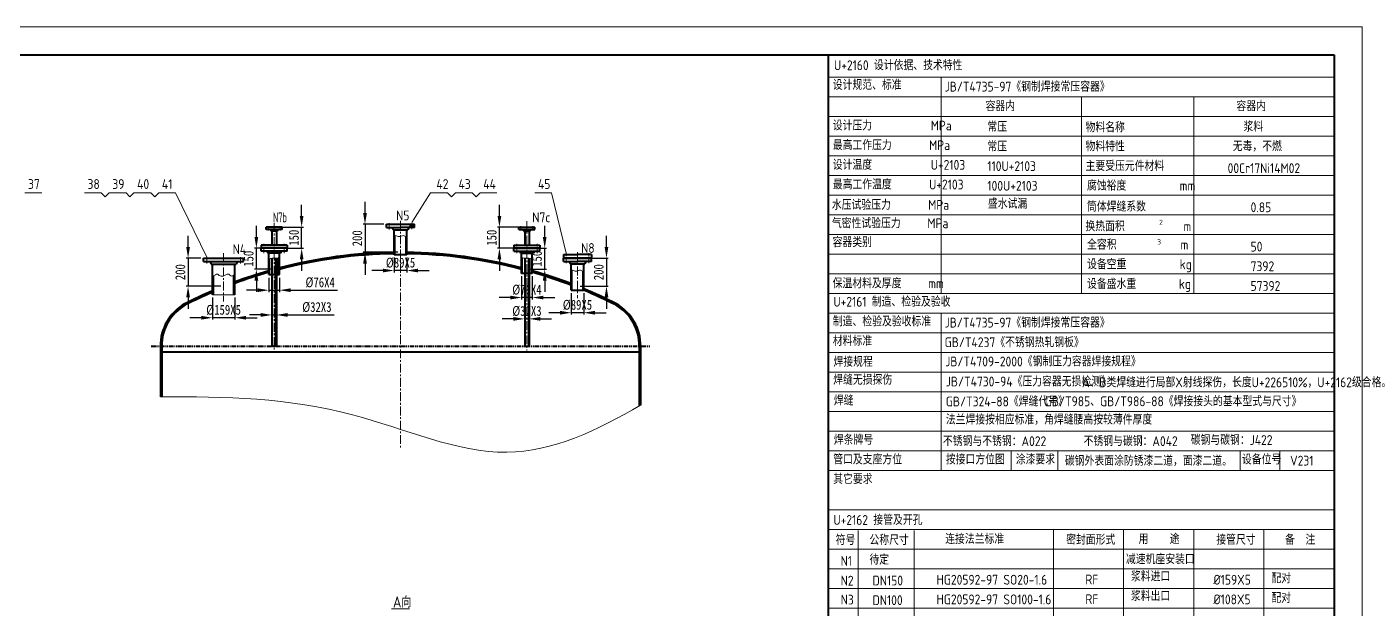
# Model space of a CAD drawing. Extents: x 29432 to 46232, y -723 to 11157.
# Drawn here: x 36722 to 46232, y 7008 to 11157 of the extents above; entities that cross this region are included whole.
import ezdxf

# ---------------------------------------------------------------- set-up
doc = ezdxf.new("R2010")
doc.units = 0
doc.linetypes.add('CENTER', pattern=[50.8, 31.75, -6.35, 6.35, -6.35])
doc.linetypes.add('PHANTOM', pattern=[63.5, 31.75, -6.35, 6.35, -6.35, 6.35, -6.35])
doc.layers.get('0').update_dxf_attribs({"linetype": 'CONTINUOUS', "lineweight": 40})
doc.layers.get('DEFPOINTS').update_dxf_attribs({"linetype": 'CONTINUOUS', "lineweight": 20})
for name, color, linetype, lineweight in [('5', 1, 'CENTER', 20), ('中线', 1, 'CENTER', 20), ('双点划线', 1, 'PHANTOM', 20), ('尺寸线', 6, 'CONTINUOUS', 20), ('文字', 6, 'CONTINUOUS', 20), ('细实线', 3, 'CONTINUOUS', 20), ('细线', 3, 'CONTINUOUS', 20)]:
    doc.layers.add(name, color=color, linetype=linetype, lineweight=lineweight)
doc.styles.add('J_BigFont', font='gbenor.shx', dxfattribs={"bigfont": 'gbcbig.shx'})
doc.styles.add('尺寸-字母', font='@SimSun.ttf', dxfattribs={"width": 0.8})
doc.dimstyles.new('尺寸3-5', dxfattribs={"dimtxt": 3.5, "dimasz": 2.5, "dimexe": 1.25, "dimexo": 0.625, "dimgap": 1.5, "dimtad": 1, "dimdec": 0, "dimdsep": 46, "dimtxsty": '尺寸-字母', "dimcen": 2.5, "dimadec": 0, "dimazin": 0, "dimtfac": 1, "dimtdec": 4, "dimtmove": 0, "dimatfit": 3, "dimfxl": 0, "dimtolj": 1, "dimtzin": 0, "dimarcsym": 0})
pattern_1 = [(75, (45938.5807, -1299.165), (-6.133629, 1.643501), [])]
pattern_2 = [(135, (45938.5807, -967.789), (-4.490128, -4.490128), [])]
pattern_3 = [(75, (45938.5807, -967.789), (-6.133629, 1.643501), [])]
pattern_4 = [(135, (45938.5807, -1299.165), (-4.490128, -4.490128), [])]

# ---------------------------------------------------------------- blocks, each defined once
blk = doc.blocks.new('*D20')
at = {"layer": 'DEFPOINTS', "color": 0, "lineweight": 20}
for p in [(38074.2, 9609.3), (37282, 1146.3)]:
    blk.add_point(p, dxfattribs=at)
at = {"layer": '尺寸线', "color": 0, "lineweight": -2}
blk.add_line((37331.1, 1670.7), (37289.5, 1225.9), dxfattribs=at)
at = {"layer": '尺寸线', "color": 0, "lineweight": 20}
blk.add_solid([(37276.2, 1227.1), (37302.8, 1224.7), (37282, 1146.3)], dxfattribs=at)
at = {"layer": '尺寸线', "color": 0, "lineweight": 20, "insert": (37266.4, 1569.5), "char_height": 70, "attachment_point": 5, "rotation": 84.65271, "style": '尺寸-字母'}
blk.add_mtext('\\A1;R1700', dxfattribs=at)
blk = doc.blocks.new('*D23')
at = {"layer": 'DEFPOINTS', "color": 0, "lineweight": 20}
for p in [(38044.2, 9248.4), (38203.2, 9248.4), (38044.2, 9084.2)]:
    blk.add_point(p, dxfattribs=at)
at = {"layer": '尺寸线', "color": 0, "lineweight": -2}
for p, q in [((38044.2, 9228.4), (38044.2, 9071.2)), ((38203.2, 9228.4), (38203.2, 9071.2)), ((37964.2, 9084.2), (37884.2, 9084.2)), ((38203.2, 9084.2), (38044.2, 9084.2)), ((38283.2, 9084.2), (38363.2, 9084.2))]:
    blk.add_line(p, q, dxfattribs=at)
at = {"layer": '尺寸线', "color": 0, "lineweight": 20}
for points in [[(37964.2, 9097.6), (37964.2, 9070.9), (38044.2, 9084.2)], [(38283.2, 9097.6), (38283.2, 9070.9), (38203.2, 9084.2)]]:
    blk.add_solid(points, dxfattribs=at)
at = {"layer": '尺寸线', "color": 0, "lineweight": 20, "insert": (38123.7, 9139.2), "char_height": 70, "attachment_point": 5, "style": '尺寸-字母'}
blk.add_mtext('\\A1;%%c159X5', dxfattribs=at)
blk = doc.blocks.new('*D22')
at = {"layer": 'DEFPOINTS', "color": 0, "lineweight": 20}
for p in [(37981.2, 9508.6), (37870.7, 9308.8), (38123.7, 9308.8)]:
    blk.add_point(p, dxfattribs=at)
at = {"layer": '尺寸线', "color": 0, "lineweight": -2}
for p, q in [((37870.7, 9588.6), (37870.7, 9668.6)), ((37961.2, 9508.6), (37857.7, 9508.6)), ((37870.7, 9508.6), (37870.7, 9308.8)), ((38103.7, 9308.8), (37857.7, 9308.8)), ((37870.7, 9228.8), (37870.7, 9148.8))]:
    blk.add_line(p, q, dxfattribs=at)
at = {"layer": '尺寸线', "color": 0, "lineweight": 20}
for points in [[(37857.4, 9588.6), (37884.1, 9588.6), (37870.7, 9508.6)], [(37857.4, 9228.8), (37884.1, 9228.8), (37870.7, 9308.8)]]:
    blk.add_solid(points, dxfattribs=at)
at = {"layer": '尺寸线', "color": 0, "lineweight": 20, "insert": (37815.7, 9408.7), "char_height": 70, "attachment_point": 5, "rotation": 90, "style": '尺寸-字母'}
blk.add_mtext('\\A1;200', dxfattribs=at)
blk = doc.blocks.new('*D25')
at = {"layer": 'DEFPOINTS', "color": 0, "lineweight": 20}
for p in [(38467.7, 9115.4), (38499.7, 9113.3), (38499.7, 9104.2)]:
    blk.add_point(p, dxfattribs=at)
at = {"layer": '尺寸线', "color": 0, "lineweight": -2}
for p, q in [((38387.7, 9104.2), (38307.7, 9104.2)), ((38467.7, 9104.2), (38499.7, 9104.2)), ((38467.7, 9095.4), (38467.7, 9091.2)), ((38499.7, 9093.3), (38499.7, 9091.2)), ((38579.7, 9104.2), (38910.2, 9104.2))]:
    blk.add_line(p, q, dxfattribs=at)
at = {"layer": '尺寸线', "color": 0, "lineweight": 20}
for points in [[(38387.7, 9117.5), (38387.7, 9090.8), (38467.7, 9104.2)], [(38579.7, 9117.5), (38579.7, 9090.8), (38499.7, 9104.2)]]:
    blk.add_solid(points, dxfattribs=at)
at = {"layer": '尺寸线', "color": 0, "lineweight": 20, "insert": (38788.2, 9159.2), "char_height": 70, "attachment_point": 5, "style": '尺寸-字母'}
blk.add_mtext('\\A1;%%c32X3', dxfattribs=at)
blk = doc.blocks.new('*D24')
at = {"layer": 'DEFPOINTS', "color": 0, "lineweight": 20}
for p in [(38445.7, 9388.4), (38521.7, 9388.4), (38445.7, 9280.3)]:
    blk.add_point(p, dxfattribs=at)
at = {"layer": '尺寸线', "color": 0, "lineweight": -2}
for p, q in [((38445.7, 9368.4), (38445.7, 9267.3)), ((38521.7, 9368.4), (38521.7, 9267.3)), ((38365.7, 9280.3), (38285.7, 9280.3)), ((38445.7, 9280.3), (38521.7, 9280.3)), ((38601.7, 9280.3), (38935, 9280.3))]:
    blk.add_line(p, q, dxfattribs=at)
at = {"layer": '尺寸线', "color": 0, "lineweight": 20}
for points in [[(38365.7, 9293.7), (38365.7, 9267), (38445.7, 9280.3)], [(38601.7, 9293.7), (38601.7, 9267), (38521.7, 9280.3)]]:
    blk.add_solid(points, dxfattribs=at)
at = {"layer": '尺寸线', "color": 0, "lineweight": 20, "insert": (38811.4, 9335.3), "char_height": 70, "attachment_point": 5, "style": '尺寸-字母'}
blk.add_mtext('\\A1;%%c76X4', dxfattribs=at)
blk = doc.blocks.new('*D27')
at = {"layer": 'DEFPOINTS', "color": 0, "lineweight": 20}
for p in [(38357.1, 9579), (38483.7, 9579), (38483.7, 9429)]:
    blk.add_point(p, dxfattribs=at)
at = {"layer": '尺寸线', "color": 0, "lineweight": -2}
for p, q in [((38357.1, 9659), (38357.1, 9739)), ((38463.7, 9579), (38344.1, 9579)), ((38357.1, 9429), (38357.1, 9579)), ((38463.7, 9429), (38344.1, 9429)), ((38357.1, 9349), (38357.1, 9269))]:
    blk.add_line(p, q, dxfattribs=at)
at = {"layer": '尺寸线', "color": 0, "lineweight": 20}
for points in [[(38343.7, 9659), (38370.4, 9659), (38357.1, 9579)], [(38343.7, 9349), (38370.4, 9349), (38357.1, 9429)]]:
    blk.add_solid(points, dxfattribs=at)
at = {"layer": '尺寸线', "color": 0, "lineweight": 20, "insert": (38302.1, 9504), "char_height": 70, "attachment_point": 5, "rotation": 90, "style": '尺寸-字母'}
blk.add_mtext('\\A1;150', dxfattribs=at)
blk = doc.blocks.new('*D26')
at = {"layer": 'DEFPOINTS', "color": 0, "lineweight": 20}
for p in [(38426.2, 9729), (38679.6, 9729), (38483.7, 9579)]:
    blk.add_point(p, dxfattribs=at)
at = {"layer": '尺寸线', "color": 0, "lineweight": -2}
for p, q in [((38679.6, 9809), (38679.6, 9889)), ((38446.2, 9729), (38692.6, 9729)), ((38679.6, 9579), (38679.6, 9729)), ((38503.7, 9579), (38692.6, 9579)), ((38679.6, 9499), (38679.6, 9419))]:
    blk.add_line(p, q, dxfattribs=at)
at = {"layer": '尺寸线', "color": 0, "lineweight": 20}
for points in [[(38666.3, 9809), (38692.9, 9809), (38679.6, 9729)], [(38666.3, 9499), (38692.9, 9499), (38679.6, 9579)]]:
    blk.add_solid(points, dxfattribs=at)
at = {"layer": '尺寸线', "color": 0, "lineweight": 20, "insert": (38624.6, 9654), "char_height": 70, "attachment_point": 5, "rotation": 90, "style": '尺寸-字母'}
blk.add_mtext('\\A1;150', dxfattribs=at)
blk = doc.blocks.new('*D28')
at = {"layer": 'DEFPOINTS', "color": 0, "lineweight": 20}
for p in [(39339.2, 9532.7), (39428.2, 9532.7), (39339.2, 9420.4)]:
    blk.add_point(p, dxfattribs=at)
at = {"layer": '尺寸线', "color": 0, "lineweight": -2}
for p, q in [((39339.2, 9512.7), (39339.2, 9407.4)), ((39428.2, 9512.7), (39428.2, 9407.4)), ((39259.2, 9420.4), (39179.2, 9420.4)), ((39428.2, 9420.4), (39339.2, 9420.4)), ((39508.2, 9420.4), (39588.2, 9420.4))]:
    blk.add_line(p, q, dxfattribs=at)
at = {"layer": '尺寸线', "color": 0, "lineweight": 20}
for points in [[(39259.2, 9433.7), (39259.2, 9407.1), (39339.2, 9420.4)], [(39508.2, 9433.7), (39508.2, 9407.1), (39428.2, 9420.4)]]:
    blk.add_solid(points, dxfattribs=at)
at = {"layer": '尺寸线', "color": 0, "lineweight": 20, "insert": (39383.7, 9475.4), "char_height": 70, "attachment_point": 5, "style": '尺寸-字母'}
blk.add_mtext('\\A1;%%c89X5', dxfattribs=at)
blk = doc.blocks.new('*D29')
at = {"layer": 'DEFPOINTS', "color": 0, "lineweight": 20}
for p in [(39283.7, 9750), (39130.7, 9550.1), (39383.7, 9550.1)]:
    blk.add_point(p, dxfattribs=at)
at = {"layer": '尺寸线', "color": 0, "lineweight": -2}
for p, q in [((39130.7, 9830), (39130.7, 9910)), ((39263.7, 9750), (39117.7, 9750)), ((39130.7, 9750), (39130.7, 9550.1)), ((39363.7, 9550.1), (39117.7, 9550.1)), ((39130.7, 9470.1), (39130.7, 9390.1))]:
    blk.add_line(p, q, dxfattribs=at)
at = {"layer": '尺寸线', "color": 0, "lineweight": 20}
for points in [[(39117.4, 9830), (39144.1, 9830), (39130.7, 9750)], [(39117.4, 9470.1), (39144.1, 9470.1), (39130.7, 9550.1)]]:
    blk.add_solid(points, dxfattribs=at)
at = {"layer": '尺寸线', "color": 0, "lineweight": 20, "insert": (39075.7, 9650), "char_height": 70, "attachment_point": 5, "rotation": 90, "style": '尺寸-字母'}
blk.add_mtext('\\A1;200', dxfattribs=at)
blk = doc.blocks.new('*D32')
at = {"layer": 'DEFPOINTS', "color": 0, "lineweight": 20}
for p in [(40245.7, 9400), (40321.7, 9400), (40245.7, 9228)]:
    blk.add_point(p, dxfattribs=at)
at = {"layer": '尺寸线', "color": 0, "lineweight": -2}
for p, q in [((40245.7, 9380), (40245.7, 9215)), ((40321.7, 9380), (40321.7, 9215)), ((40165.7, 9228), (40085.7, 9228)), ((40321.7, 9228), (40245.7, 9228)), ((40401.7, 9228), (40481.7, 9228))]:
    blk.add_line(p, q, dxfattribs=at)
at = {"layer": '尺寸线', "color": 0, "lineweight": 20}
for points in [[(40165.7, 9241.3), (40165.7, 9214.6), (40245.7, 9228)], [(40401.7, 9241.3), (40401.7, 9214.6), (40321.7, 9228)]]:
    blk.add_solid(points, dxfattribs=at)
at = {"layer": '尺寸线', "color": 0, "lineweight": 20, "insert": (40283.7, 9283), "char_height": 70, "attachment_point": 5, "style": '尺寸-字母'}
blk.add_mtext('\\A1;%%c76X4', dxfattribs=at)
blk = doc.blocks.new('*D31')
at = {"layer": 'DEFPOINTS', "color": 0, "lineweight": 20}
for p in [(40599.2, 9279.7), (40688.2, 9279.7), (40599.2, 9120)]:
    blk.add_point(p, dxfattribs=at)
at = {"layer": '尺寸线', "color": 0, "lineweight": -2}
for p, q in [((40599.2, 9259.7), (40599.2, 9107)), ((40688.2, 9259.7), (40688.2, 9107)), ((40519.2, 9120), (40439.2, 9120)), ((40688.2, 9120), (40599.2, 9120)), ((40768.2, 9120), (40848.2, 9120))]:
    blk.add_line(p, q, dxfattribs=at)
at = {"layer": '尺寸线', "color": 0, "lineweight": 20}
for points in [[(40519.2, 9133.3), (40519.2, 9106.6), (40599.2, 9120)], [(40768.2, 9133.3), (40768.2, 9106.6), (40688.2, 9120)]]:
    blk.add_solid(points, dxfattribs=at)
at = {"layer": '尺寸线', "color": 0, "lineweight": 20, "insert": (40643.7, 9175), "char_height": 70, "attachment_point": 5, "style": '尺寸-字母'}
blk.add_mtext('\\A1;%%c89X5', dxfattribs=at)
blk = doc.blocks.new('*D30')
at = {"layer": 'DEFPOINTS', "color": 0, "lineweight": 20}
for p in [(40643.7, 9508.6), (40643.7, 9308.8), (40850.1, 9308.8)]:
    blk.add_point(p, dxfattribs=at)
at = {"layer": '尺寸线', "color": 0, "lineweight": -2}
for p, q in [((40850.1, 9588.6), (40850.1, 9668.6)), ((40663.7, 9508.6), (40863.1, 9508.6)), ((40850.1, 9508.6), (40850.1, 9308.8)), ((40663.7, 9308.8), (40863.1, 9308.8)), ((40850.1, 9228.8), (40850.1, 9148.8))]:
    blk.add_line(p, q, dxfattribs=at)
at = {"layer": '尺寸线', "color": 0, "lineweight": 20}
for points in [[(40836.8, 9588.6), (40863.4, 9588.6), (40850.1, 9508.6)], [(40836.8, 9228.8), (40863.4, 9228.8), (40850.1, 9308.8)]]:
    blk.add_solid(points, dxfattribs=at)
at = {"layer": '尺寸线', "color": 0, "lineweight": 20, "insert": (40795.1, 9408.7), "char_height": 70, "attachment_point": 5, "rotation": 90, "style": '尺寸-字母'}
blk.add_mtext('\\A1;200', dxfattribs=at)
blk = doc.blocks.new('*D33')
at = {"layer": 'DEFPOINTS', "color": 0, "lineweight": 20}
for p in [(40267.7, 9115.4), (40299.7, 9113.3), (40299.7, 9076.2)]:
    blk.add_point(p, dxfattribs=at)
at = {"layer": '尺寸线', "color": 0, "lineweight": -2}
for p, q in [((40187.7, 9076.2), (40107.7, 9076.2)), ((40267.7, 9095.4), (40267.7, 9063.2)), ((40267.7, 9076.2), (40299.7, 9076.2)), ((40299.7, 9093.3), (40299.7, 9063.2)), ((40379.7, 9076.2), (40459.7, 9076.2))]:
    blk.add_line(p, q, dxfattribs=at)
at = {"layer": '尺寸线', "color": 0, "lineweight": 20}
for points in [[(40187.7, 9089.5), (40187.7, 9062.9), (40267.7, 9076.2)], [(40379.7, 9089.5), (40379.7, 9062.9), (40299.7, 9076.2)]]:
    blk.add_solid(points, dxfattribs=at)
at = {"layer": '尺寸线', "color": 0, "lineweight": 20, "insert": (40283.7, 9131.2), "char_height": 70, "attachment_point": 5, "style": '尺寸-字母'}
blk.add_mtext('\\A1;%%c32X3', dxfattribs=at)
blk = doc.blocks.new('*D34')
at = {"layer": 'DEFPOINTS', "color": 0, "lineweight": 20}
for p in [(40087.8, 9729), (40341.2, 9729), (40283.7, 9579)]:
    blk.add_point(p, dxfattribs=at)
at = {"layer": '尺寸线', "color": 0, "lineweight": -2}
for p, q in [((40087.8, 9809), (40087.8, 9889)), ((40321.2, 9729), (40074.8, 9729)), ((40087.8, 9579), (40087.8, 9729)), ((40263.7, 9579), (40074.8, 9579)), ((40087.8, 9499), (40087.8, 9419))]:
    blk.add_line(p, q, dxfattribs=at)
at = {"layer": '尺寸线', "color": 0, "lineweight": 20}
for points in [[(40074.5, 9809), (40101.2, 9809), (40087.8, 9729)], [(40074.5, 9499), (40101.2, 9499), (40087.8, 9579)]]:
    blk.add_solid(points, dxfattribs=at)
at = {"layer": '尺寸线', "color": 0, "lineweight": 20, "insert": (40032.8, 9654), "char_height": 70, "attachment_point": 5, "rotation": 90, "style": '尺寸-字母'}
blk.add_mtext('\\A1;150', dxfattribs=at)
blk = doc.blocks.new('*D35')
at = {"layer": 'DEFPOINTS', "color": 0, "lineweight": 20}
for p in [(40283.7, 9579), (40410.4, 9579), (40283.7, 9429)]:
    blk.add_point(p, dxfattribs=at)
at = {"layer": '尺寸线', "color": 0, "lineweight": -2}
for p, q in [((40410.4, 9659), (40410.4, 9739)), ((40303.7, 9579), (40423.4, 9579)), ((40410.4, 9429), (40410.4, 9579)), ((40303.7, 9429), (40423.4, 9429)), ((40410.4, 9349), (40410.4, 9269))]:
    blk.add_line(p, q, dxfattribs=at)
at = {"layer": '尺寸线', "color": 0, "lineweight": 20}
for points in [[(40397, 9659), (40423.7, 9659), (40410.4, 9579)], [(40397, 9349), (40423.7, 9349), (40410.4, 9429)]]:
    blk.add_solid(points, dxfattribs=at)
at = {"layer": '尺寸线', "color": 0, "lineweight": 20, "insert": (40355.4, 9504), "char_height": 70, "attachment_point": 5, "rotation": 90, "style": '尺寸-字母'}
blk.add_mtext('\\A1;150', dxfattribs=at)

msp = doc.modelspace()

# ---------------------------------------------------------------- hatches: boundary and pattern name
at = {"layer": '细实线', "lineweight": 20}
h = msp.add_hatch(dxfattribs=at)
h.set_pattern_fill('ANSI31', color=256, scale=2, angle=90, style=0)
h.set_pattern_definition(pattern_4)
edge = h.paths.add_edge_path()
edge.add_spline(control_points=[(39428.2, 9662.6), (39426.8, 9662), (39425.3, 9661.6), (39423.8, 9661.6), (39423.7, 9661.6)], knot_values=[125.523608, 125.523608, 125.523608, 125.523608, 129.953019, 130.405445, 130.405445, 130.405445, 130.405445], degree=3, periodic=0)
edge.add_line((39423.7, 9661.6), (39423.7, 9532.7))
edge.add_line((39423.7, 9532.7), (39428.2, 9532.7))
edge.add_line((39428.2, 9532.7), (39428.2, 9662.6))
edge = h.paths.add_edge_path()
edge.add_spline(control_points=[(39343.7, 9667.6), (39342.2, 9667), (39340.8, 9666.3), (39339.2, 9665.5)], knot_values=[34.829978, 34.829978, 34.829978, 34.829978, 40.789001, 40.789001, 40.789001, 40.789001], degree=3, periodic=0)
edge.add_line((39339.2, 9665.5), (39339.2, 9532.7))
edge.add_line((39339.2, 9532.7), (39343.7, 9532.7))
edge.add_line((39343.7, 9532.7), (39343.7, 9667.6))
h = msp.add_hatch(dxfattribs=at)
h.set_pattern_fill('ANSI31', color=256, scale=2, angle=90, style=0)
h.set_pattern_definition(pattern_4)
edge = h.paths.add_edge_path()
edge.add_spline(control_points=[(38521.7, 9511.8), (38520.4, 9511.6), (38519.1, 9511.4), (38517.7, 9511.2)], knot_values=[46.692309, 46.692309, 46.692309, 46.692309, 50.49772, 50.49772, 50.49772, 50.49772], degree=3, periodic=0)
edge.add_line((38517.7, 9511.2), (38517.7, 9391.6))
edge.add_line((38517.7, 9391.6), (38521.7, 9391.6))
edge.add_line((38521.7, 9391.6), (38521.7, 9511.8))
edge = h.paths.add_edge_path()
edge.add_spline(control_points=[(38449.7, 9503), (38448.4, 9502.8), (38447, 9502.6), (38445.7, 9502.4)], knot_values=[117.547089, 117.547089, 117.547089, 117.547089, 121.543299, 121.543299, 121.543299, 121.543299], degree=3, periodic=0)
edge.add_line((38445.7, 9502.4), (38445.7, 9391.6))
edge.add_line((38445.7, 9391.6), (38449.7, 9391.6))
edge.add_line((38449.7, 9391.6), (38449.7, 9503))
h = msp.add_hatch(dxfattribs=at)
h.set_pattern_fill('ANSI31', color=256, scale=2, angle=30, style=0)
h.set_pattern_definition(pattern_3)
h.paths.add_polyline_path([(39339.2, 9549.7), (39339.2, 9539.7, 0.060885), (38521.7, 9428.9), (38521.7, 9439.2, -0.060701)])
h = msp.add_hatch(dxfattribs=at)
h.set_pattern_fill('ANSI31', color=256, scale=2, angle=30, style=0)
h.set_pattern_definition(pattern_3)
h.paths.add_polyline_path([(39428.2, 9549.7), (39428.2, 9539.7, -0.060885), (40245.7, 9428.9), (40245.7, 9439.2, 0.060701)])
h = msp.add_hatch(dxfattribs=at)
h.set_pattern_fill('ANSI31', color=256, scale=2, angle=90, style=0)
h.set_pattern_definition(pattern_4)
edge = h.paths.add_edge_path()
edge.add_spline(control_points=[(40249.7, 9511.6), (40248.3, 9511.8), (40247, 9512.1), (40245.7, 9512.2)], knot_values=[46.692309, 46.692309, 46.692309, 46.692309, 50.49772, 50.49772, 50.49772, 50.49772], degree=3, periodic=0)
edge.add_line((40245.7, 9512.2), (40245.7, 9400))
edge.add_line((40245.7, 9400), (40249.7, 9400))
edge.add_line((40249.7, 9400), (40249.7, 9511.6))
edge = h.paths.add_edge_path()
edge.add_spline(control_points=[(40321.7, 9502.8), (40320.4, 9503), (40319, 9503.2), (40317.7, 9503.5)], knot_values=[117.547089, 117.547089, 117.547089, 117.547089, 121.543299, 121.543299, 121.543299, 121.543299], degree=3, periodic=0)
edge.add_line((40317.7, 9503.5), (40317.7, 9400))
edge.add_line((40317.7, 9400), (40321.7, 9400))
edge.add_line((40321.7, 9400), (40321.7, 9502.8))
h = msp.add_hatch(dxfattribs=at)
h.set_pattern_fill('ANSI31', color=256, scale=2, angle=30, style=0)
h.set_pattern_definition(pattern_1)
h.paths.add_polyline_path([(37683.7, 8881), (37673.7, 8881), (37673.7, 8841), (37683.7, 8841)])
h.paths.add_polyline_path([(37851.3, 9175, -0.015655), (38044.2, 9265), (38044.2, 9275.8, 0.015991), (37846.5, 9183.8, 0.268731), (37673.4, 8881), (37683.4, 8881, -0.268546)])
h.paths.add_polyline_path([(38445.7, 9408), (38445.7, 9418.4, 0.018712), (38203.2, 9339.1), (38203.2, 9328.4, -0.018773)])
h = msp.add_hatch(dxfattribs=at)
h.set_pattern_fill('ANSI31', color=256, scale=2, angle=90, style=0)
h.set_pattern_definition(pattern_4)
edge = h.paths.add_edge_path()
edge.add_line((38499.7, 9508.2), (38499.7, 8881))
edge.add_line((38496.7, 8881), (38496.7, 9508.1))
edge.add_line((38467.7, 9507.5), (38467.7, 8881))
edge.add_line((38470.7, 8881), (38470.7, 9508.1))
h = msp.add_hatch(dxfattribs=at)
h.set_pattern_fill('ANSI31', color=256, scale=2, angle=90, style=0)
h.set_pattern_definition(pattern_4)
edge = h.paths.add_edge_path()
edge.add_line((40299.7, 9507.9), (40299.7, 8881))
edge.add_line((40296.7, 8881), (40296.7, 9508.5))
edge.add_line((40267.7, 9508.6), (40267.7, 8881))
edge.add_line((40270.7, 8881), (40270.7, 9508.5))
h = msp.add_hatch(dxfattribs=at)
h.set_pattern_fill('ANSI31', color=256, scale=2, angle=30, style=0)
h.set_pattern_definition(pattern_1)
h.paths.add_polyline_path([(40599.2, 9315.3), (40599.2, 9326, 0.021454), (40321.7, 9418.4), (40321.7, 9408, -0.021524)])
h.paths.add_polyline_path([(40916.1, 9175, -0.268546), (41084, 8881), (41094, 8881, 0.268731), (40920.9, 9183.8, 0.018776), (40688.2, 9290.6), (40688.2, 9279.7, -0.018449)])
h = msp.add_hatch(dxfattribs=at)
h.set_pattern_fill('ANSI31', color=256, scale=2, angle=90, style=0)
h.set_pattern_definition(pattern_4)
edge = h.paths.add_edge_path()
edge.add_spline(control_points=[(40688.2, 9416.7), (40686.8, 9416.2), (40685.3, 9415.8), (40683.8, 9415.7), (40683.7, 9415.7)], knot_values=[125.523608, 125.523608, 125.523608, 125.523608, 129.953019, 130.405445, 130.405445, 130.405445, 130.405445], degree=3, periodic=0)
edge.add_line((40683.7, 9415.7), (40683.7, 9279.7))
edge.add_line((40683.7, 9279.7), (40688.2, 9279.7))
edge.add_line((40688.2, 9279.7), (40688.2, 9416.7))
edge = h.paths.add_edge_path()
edge.add_spline(control_points=[(40603.7, 9421.8), (40602.2, 9421.2), (40600.8, 9420.4), (40599.2, 9419.6)], knot_values=[34.829978, 34.829978, 34.829978, 34.829978, 40.789001, 40.789001, 40.789001, 40.789001], degree=3, periodic=0)
edge.add_line((40599.2, 9419.6), (40599.2, 9279.7))
edge.add_line((40599.2, 9279.7), (40603.7, 9279.7))
edge.add_line((40603.7, 9279.7), (40603.7, 9421.8))
h = msp.add_hatch(dxfattribs=at)
h.set_pattern_fill('ANSI31', color=256, scale=2, angle=90, style=0)
h.set_pattern_definition(pattern_4)
edge = h.paths.add_edge_path()
edge.add_spline(control_points=[(38203.2, 9392), (38200.8, 9390.4), (38198.5, 9388.8), (38196.2, 9387.3)], knot_values=[215.558846, 215.558846, 215.558846, 215.558846, 222.672179, 222.672179, 222.672179, 222.672179], degree=3, periodic=0)
edge.add_line((38196.2, 9387.3), (38196.2, 9248.4))
edge.add_line((38196.2, 9248.4), (38203.2, 9248.4))
edge.add_line((38203.2, 9248.4), (38203.2, 9392))
edge = h.paths.add_edge_path()
edge.add_spline(control_points=[(38051.2, 9383.4), (38049, 9382.5), (38046.7, 9381.7), (38044.2, 9381.1)], knot_values=[44.956663, 44.956663, 44.956663, 44.956663, 51.530241, 51.530241, 51.530241, 51.530241], degree=3, periodic=0)
edge.add_line((38044.2, 9381.1), (38044.2, 9248.4))
edge.add_line((38044.2, 9248.4), (38051.2, 9248.4))
edge.add_line((38051.2, 9248.4), (38051.2, 9383.4))
h = msp.add_hatch(dxfattribs=at)
h.set_pattern_fill('ANSI31', color=256, scale=2, angle=30, style=0)
h.set_pattern_definition(pattern_3)
h.paths.add_polyline_path([(41093.7, 8881), (41083.7, 8881), (41083.7, 8841), (41093.7, 8841)])
h = msp.add_hatch(dxfattribs=at)
h.set_pattern_fill('ANSI31', color=256, scale=2, angle=90, style=0)
h.set_pattern_definition(pattern_2)
edge = h.paths.add_edge_path()
edge.add_line((37673.7, 8841), (37673.7, 8519.9))
edge.add_line((37683.7, 8841), (37683.7, 8520))
h = msp.add_hatch(dxfattribs=at)
h.set_pattern_fill('ANSI31', color=256, scale=2, angle=90, style=0)
h.set_pattern_definition(pattern_2)
edge = h.paths.add_edge_path()
edge.add_line((41093.7, 8841), (41093.7, 8462.6))
edge.add_line((41083.7, 8841), (41083.7, 8456.8))

# ---------------------------------------------------------------- linework, layer by layer
at = {"lineweight": 40}
for p, q in [((29932.4, 10956.5), (46032.4, 10956.5)), ((42432.4, 8416.5), (42432.4, 10956.5)), ((46032.4, 10956.5), (46032.4, -523.5)), ((38576.2, 9579), (38391.2, 9579)), ((40191.2, 9579), (40376.2, 9579)), ((37673.7, 8881), (37673.7, 8841)), ((37683.7, 8881), (37683.7, 8841)), ((41083.7, 8881), (41083.7, 8841)), ((41093.7, 8881), (41093.7, 8841)), ((37673.7, 8841), (41093.7, 8841)), ((37673.7, 8841), (37673.7, 8519.9)), ((37683.7, 8841), (37683.7, 8520)), ((41083.7, 8841), (41083.7, 8456.8)), ((41093.7, 8841), (41093.7, 8462.6)), ((42432.4, 5336.5), (42432.4, 8416.5))]:
    msp.add_line(p, q, dxfattribs=at)
for p, q in [((38426.2, 9713), (38426.2, 9729)), ((38541.2, 9729), (38426.2, 9729)), ((38483.7, 9713), (38426.2, 9713)), ((38457.7, 9713), (38462.4, 9701)), ((38505, 9701), (38462.4, 9701)), ((38467.7, 9701), (38467.7, 9602)), ((38541.2, 9713), (38483.7, 9713)), ((38499.7, 9701), (38499.7, 9602)), ((38509.7, 9713), (38505, 9701)), ((38541.2, 9713), (38541.2, 9729)), ((39283.7, 9750), (39483.7, 9750)), ((39283.7, 9726), (39283.7, 9750)), ((39283.7, 9726), (39383.7, 9726)), ((39324.7, 9726), (39332.3, 9710)), ((39332.3, 9710), (39339.2, 9710)), ((39339.2, 9710), (39435.1, 9710)), ((39339.2, 9532.7), (39339.2, 9710)), ((39483.7, 9726), (39383.7, 9726)), ((39428.2, 9532.7), (39428.2, 9710)), ((39442.7, 9726), (39435.1, 9710)), ((39454.7, 9726), (39454.7, 9750)), ((39472.7, 9726), (39472.7, 9750)), ((39483.7, 9726), (39483.7, 9750)), ((40226.2, 9713), (40226.2, 9729)), ((40226.2, 9729), (40341.2, 9729)), ((40226.2, 9713), (40283.7, 9713)), ((40257.7, 9713), (40262.4, 9701)), ((40262.4, 9701), (40305, 9701)), ((40267.7, 9701), (40267.7, 9602)), ((40283.7, 9713), (40341.2, 9713)), ((40299.7, 9701), (40299.7, 9602)), ((40309.7, 9713), (40305, 9701)), ((40341.2, 9713), (40341.2, 9729)), ((39343.7, 9532.7), (39343.7, 9667.6)), ((39423.7, 9532.7), (39423.7, 9661.6)), ((38576.2, 9602), (38391.2, 9602)), ((38391.2, 9602), (38391.2, 9582)), ((38576.2, 9582), (38391.2, 9582)), ((38391.2, 9559), (38391.2, 9579)), ((38576.2, 9559), (38391.2, 9559)), ((38431.7, 9559), (38437.7, 9545)), ((38529.8, 9545), (38437.7, 9545)), ((38445.7, 9391.6), (38445.7, 9545)), ((38517.7, 9391.6), (38517.7, 9511.2)), ((38521.7, 9391.6), (38521.7, 9545)), ((38566.2, 9602), (38525.7, 9602)), ((38566.2, 9559), (38525.7, 9559)), ((38535.7, 9559), (38529.8, 9545)), ((38576.2, 9602), (38576.2, 9582)), ((38576.2, 9559), (38576.2, 9579)), ((39428.2, 9532.7), (39339.2, 9532.7)), ((40191.2, 9602), (40191.2, 9582)), ((40191.2, 9602), (40376.2, 9602)), ((40191.2, 9582), (40376.2, 9582)), ((40191.2, 9559), (40191.2, 9579)), ((40191.2, 9559), (40376.2, 9559)), ((40201.2, 9602), (40241.7, 9602)), ((40201.2, 9559), (40241.7, 9559)), ((40231.7, 9559), (40237.7, 9545)), ((40237.7, 9545), (40329.8, 9545)), ((40245.7, 9400), (40245.7, 9545)), ((40249.7, 9400), (40249.7, 9511.6)), ((40321.7, 9400), (40321.7, 9545)), ((40335.7, 9559), (40329.8, 9545)), ((40376.2, 9602), (40376.2, 9582)), ((40376.2, 9559), (40376.2, 9579)), ((40543.7, 9535.4), (40643.7, 9535.4)), ((40543.7, 9535.4), (40543.7, 9511.4)), ((40543.7, 9511.4), (40743.7, 9511.4)), ((40743.7, 9535.4), (40643.7, 9535.4)), ((40743.7, 9535.4), (40743.7, 9511.4)), ((37981.2, 9508.6), (38266.2, 9508.6)), ((37981.2, 9484.6), (37981.2, 9508.6)), ((37981.2, 9484.6), (38266.2, 9484.6)), ((38025.5, 9484.6), (38034.3, 9464.6)), ((38034.3, 9464.6), (38213.1, 9464.6)), ((38044.2, 9248.4), (38044.2, 9464.6)), ((38203.2, 9248.4), (38203.2, 9464.6)), ((38221.9, 9484.6), (38213.1, 9464.6)), ((38266.2, 9484.6), (38266.2, 9508.6)), ((38449.7, 9391.6), (38449.7, 9503)), ((38467.7, 9507.5), (38467.7, 8881)), ((38470.7, 8881), (38470.7, 9508.1)), ((38496.7, 8881), (38496.7, 9508.1)), ((38499.7, 9508.2), (38499.7, 8881)), ((40267.7, 9508.6), (40267.7, 8881)), ((40270.7, 8881), (40270.7, 9508.5)), ((40296.7, 8881), (40296.7, 9508.5)), ((40299.7, 9507.9), (40299.7, 8881)), ((40317.7, 9400), (40317.7, 9503.5)), ((40543.7, 9508.6), (40743.7, 9508.6)), ((40543.7, 9484.6), (40543.7, 9508.6)), ((40543.7, 9484.6), (40643.7, 9484.6)), ((40584.7, 9484.6), (40592.3, 9468.6)), ((40592.3, 9468.6), (40599.2, 9468.6)), ((40599.2, 9468.6), (40695.1, 9468.6)), ((40599.2, 9279.7), (40599.2, 9468.6)), ((40603.7, 9279.7), (40603.7, 9421.8)), ((40743.7, 9484.6), (40643.7, 9484.6)), ((40683.7, 9279.7), (40683.7, 9415.7)), ((40688.2, 9279.7), (40688.2, 9468.6)), ((40702.7, 9484.6), (40695.1, 9468.6)), ((40743.7, 9484.6), (40743.7, 9508.6)), ((38051.2, 9248.4), (38051.2, 9383.4)), ((38196.2, 9248.4), (38196.2, 9387.3)), ((38445.7, 9391.6), (38521.7, 9391.6)), ((40321.7, 9400), (40245.7, 9400)), ((40599.2, 9279.7), (40688.2, 9279.7)), ((38499.7, 8881), (38467.7, 8881)), ((40267.7, 8881), (40299.7, 8881))]:
    msp.add_line(p, q)
for centre, radius, start, end in [((39383.7, 6140), 3410, 90.74772, 104.64243), ((39383.7, 6140), 3400, 90.74992, 104.68646), ((39383.7, 6140), 3410, 75.35757, 89.25228), ((39383.7, 6140), 3400, 75.31354, 89.25008), ((39383.7, 6140), 3410, 105.96638, 110.25431), ((39383.7, 6140), 3410, 69.11756, 74.03362), ((39383.7, 6140), 3400, 106.0146, 110.31651), ((39383.7, 6140), 3400, 69.05326, 73.9854), ((39383.7, 6140), 3410, 113.12979, 116.78937), ((39383.7, 6140), 3400, 113.20179, 116.78937), ((39383.7, 6140), 3410, 63.21063, 67.50819), ((39383.7, 6140), 3400, 63.21063, 67.4384), ((38021.4, 8883), 348, 120.22135, 180.33884), ((38021.4, 8883), 338, 120.22135, 180.34887), ((40746, 8883), 338, 359.65113, 59.77865), ((40746, 8883), 348, 359.66116, 59.77865)]:
    msp.add_arc(centre, radius, start, end, dxfattribs=at)
at = {"layer": '5', "linetype": 'CENTER', "lineweight": 20, "ltscale": 2}
for p, q in [((38483.7, 9759.6), (38483.7, 8851.4)), ((39383.7, 9773.1), (39383.7, 8156.8)), ((40283.7, 9771.4), (40283.7, 8851.4)), ((38123.7, 9544.5), (38123.7, 9199.4)), ((40643.7, 9550.9), (40643.7, 9222.9))]:
    msp.add_line(p, q, dxfattribs=at)
at = {"layer": '中线'}
for p, q in [((38441.7, 9704.6), (38441.7, 9738.9)), ((38526.7, 9704.3), (38526.7, 9738.9)), ((39303.7, 9713.5), (39303.7, 9762.5)), ((39463.7, 9714.1), (39463.7, 9762.5)), ((40240.8, 9704.3), (40240.8, 9738.9)), ((40325.8, 9704.6), (40325.8, 9738.9)), ((38411.2, 9544.7), (38411.2, 9611.2)), ((38556.2, 9544.7), (38556.2, 9611.2)), ((40211.2, 9544.7), (40211.2, 9611.2)), ((40356.2, 9544.7), (40356.2, 9611.2)), ((38003.7, 9471.3), (38003.7, 9515.3)), ((38243.7, 9471.3), (38243.7, 9515.3)), ((40563.7, 9472.1), (40563.7, 9544.9)), ((40723.7, 9472.8), (40723.7, 9543.9))]:
    msp.add_line(p, q, dxfattribs=at)
at = {"layer": '中线', "linetype": 'CENTER', "lineweight": 20, "ltscale": 0.5}
msp.add_line((39383.7, 9773.1), (39383.7, 9702.4), dxfattribs=at)
at = {"layer": '双点划线', "lineweight": 40}
msp.add_line((37608.3, 8881), (41159.1, 8881), dxfattribs=at)
at = {"layer": '尺寸线', "lineweight": 20}
msp.add_line((39320, 7011.6), (39447.4, 7011.6), dxfattribs=at)
at = {"layer": '细实线', "lineweight": 20}
for p, q in [((42432.4, 10796.5), (46032.4, 10796.5)), ((43232.4, 9256.5), (43232.4, 10796.5)), ((42432.4, 10656.5), (46032.4, 10656.5)), ((44232.4, 9256.5), (44232.4, 10656.5)), ((45032.4, 9256.5), (45032.4, 10656.5)), ((42432.4, 10516.5), (46032.4, 10516.5)), ((42432.4, 10376.5), (46032.4, 10376.5)), ((42432.4, 10236.5), (46032.4, 10236.5)), ((42432.4, 10096.5), (46032.4, 10096.5)), ((36828.4, 9972.9), (36708.6, 9972.9)), ((37252.4, 9972.9), (37132.5, 9972.9)), ((37280.7, 9944.6), (37252.4, 9972.9)), ((37309, 9972.9), (37280.7, 9944.6)), ((37428.9, 9972.9), (37309, 9972.9)), ((37457.1, 9944.6), (37428.9, 9972.9)), ((37485.4, 9972.9), (37457.1, 9944.6)), ((37605.3, 9972.9), (37485.4, 9972.9)), ((37633.6, 9944.6), (37605.3, 9972.9)), ((37661.9, 9972.9), (37633.6, 9944.6)), ((37781.7, 9972.9), (37661.9, 9972.9)), ((38003.7, 9515.3), (37781.7, 9972.9)), ((39463.7, 9762.5), (39597.8, 9972.9)), ((39717.6, 9972.9), (39597.8, 9972.9)), ((39745.9, 9944.6), (39717.6, 9972.9)), ((39774.2, 9972.9), (39745.9, 9944.6)), ((39894.1, 9972.9), (39774.2, 9972.9)), ((39922.4, 9944.6), (39894.1, 9972.9)), ((39950.7, 9972.9), (39922.4, 9944.6)), ((40070.5, 9972.9), (39950.7, 9972.9)), ((40459.7, 9972.9), (40339.8, 9972.9)), ((40563.7, 9544.9), (40459.7, 9972.9)), ((42432.4, 9956.5), (46032.4, 9956.5)), ((42432.4, 9816.5), (46032.4, 9816.5)), ((42432.4, 9676.5), (46032.4, 9676.5)), ((42432.4, 9536.5), (46032.4, 9536.5)), ((42432.4, 9396.5), (46032.4, 9396.5)), ((42432.4, 9256.5), (46032.4, 9256.5)), ((42432.4, 9116.5), (46032.4, 9116.5)), ((43232.4, 8416.5), (43232.4, 9116.5)), ((42432.4, 8976.5), (46032.4, 8976.5)), ((42432.4, 8836.5), (46032.4, 8836.5)), ((42432.4, 8696.5), (46032.4, 8696.5)), ((42432.4, 8556.5), (46032.4, 8556.5)), ((42432.4, 8416.5), (46032.4, 8416.5)), ((43232.4, 7996.5), (43232.4, 8416.5)), ((42432.4, 8276.5), (46032.4, 8276.5)), ((42432.4, 8136.5), (46032.4, 8136.5)), ((43732.4, 8136.5), (43732.4, 7996.5)), ((44064.9, 7996.5), (44064.9, 8136.5)), ((45363.8, 7996.5), (45363.8, 8136.5)), ((45645.7, 8136.5), (45645.7, 7996.5)), ((42432.4, 7996.5), (46032.4, 7996.5)), ((42432.4, 7716.5), (46032.4, 7716.5)), ((42432.4, 7576.5), (46032.4, 7576.5)), ((42641.8, 5336.5), (42641.8, 7569.3)), ((43041.8, 5336.5), (43041.8, 7569.3)), ((44032.4, 5336.5), (44032.4, 7576.5)), ((44532.4, 5336.5), (44532.4, 7576.5)), ((45032.4, 5336.5), (45032.4, 7576.5)), ((45532.4, 5336.5), (45532.4, 7576.5)), ((42432.4, 7436.5), (46032.4, 7436.5)), ((42432.4, 7296.5), (46032.4, 7296.5)), ((42432.4, 7156.5), (46032.4, 7156.5)), ((42432.4, 7016.5), (46032.4, 7016.5))]:
    msp.add_line(p, q, dxfattribs=at)
at = {"layer": '细实线'}
msp.add_line((38044.2, 9248.4), (38203.2, 9248.4), dxfattribs=at)
at = {"layer": '细实线', "lineweight": 20}
for points, knots in [([(39339.2, 9665.5), (39342.6, 9667.2), (39351.3, 9671.9), (39376, 9653.6), (39401.1, 9677), (39419.2, 9660), (39426.8, 9662), (39428.2, 9662.6)], [34.829978, 34.829978, 34.829978, 34.829978, 47.929806, 72.771279, 105.46306, 125.976034, 130.405445, 130.405445, 130.405445, 130.405445]), ([(38521.7, 9511.8), (38516.3, 9511.1), (38497.5, 9505.7), (38473.9, 9511.7), (38454, 9503.3), (38445.7, 9502.4)], [46.692309, 46.692309, 46.692309, 46.692309, 62.442535, 96.645918, 121.543299, 121.543299, 121.543299, 121.543299]), ([(40245.7, 9512.2), (40251.1, 9511.5), (40269.9, 9506.1), (40293.5, 9512.1), (40313.4, 9503.8), (40321.7, 9502.8)], [46.692309, 46.692309, 46.692309, 46.692309, 62.442535, 96.645918, 121.543299, 121.543299, 121.543299, 121.543299]), ([(40599.2, 9419.6), (40602.6, 9421.4), (40611.3, 9426), (40636, 9407.7), (40661.1, 9431.1), (40679.2, 9414.1), (40686.8, 9416.2), (40688.2, 9416.7)], [34.829978, 34.829978, 34.829978, 34.829978, 47.929806, 72.771279, 105.46306, 125.976034, 130.405445, 130.405445, 130.405445, 130.405445]), ([(38044.2, 9381.1), (38061, 9385.3), (38076.2, 9405.4), (38113.6, 9362.3), (38153.3, 9411), (38177.9, 9373.5), (38193.3, 9385.4), (38203.2, 9392)], [44.956663, 44.956663, 44.956663, 44.956663, 89.403808, 116.972937, 174.805721, 192.823741, 222.672179, 222.672179, 222.672179, 222.672179]), ([(37673.7, 8519.9), (38132, 8524.5), (38966.5, 8504), (40118.6, 7966.1), (40780.9, 8279.3), (41093.7, 8462.6)], [234.081771, 234.081771, 234.081771, 234.081771, 1607.413494, 2738.63091, 3765.16371, 3765.16371, 3765.16371, 3765.16371])]:
    msp.add_open_spline(points, degree=3, knots=knots, dxfattribs=at)
at = {"layer": '细线', "color": 3, "lineweight": 20}
for p in [(29432.4, 11156.5), (46232.4, -723.5)]:
    msp.add_line(p, (46232.4, 11156.5), dxfattribs=at)

# ---------------------------------------------------------------- texts
at = {"layer": '文字', "lineweight": 20, "style": 'J_BigFont', "width": 0.7}
msp.add_text('N7b', height=70, dxfattribs=at).set_placement((38475.5, 9764.1))
at = {"layer": '文字', "attachment_point": 1, "style": 'J_BigFont'}
for s, insert, char_height in [('U+2160 设计依据、技术特性', (42470.4, 10917.1), 70), ('设计规范、标准', (42461.7, 10777.1), 70), ('JB/T4735-97《钢制焊接常压容器》', (43258.4, 10764.7), 70), ('容器内', (43550, 10625.9), 70), ('容器内', (45336.1, 10625.9), 70), ('设计压力           MPa', (42461.7, 10487.8), 70), ('常压', (43562.6, 10478.8), 70), ('物料名称', (44261.7, 10474.8), 70), ('浆料', (45386.6, 10479.1), 70), ('最高工作压力       MPa', (42461.7, 10347.8), 70), ('常压', (43562.6, 10338.8), 70), ('物料特性', (44261.7, 10339.7), 70), ('无毒，不燃', (45309.9, 10340.4), 70), ('设计温度           U+2103', (42461.7, 10207.8), 70), ('110U+2103', (43562.6, 10198.8), 70), ('主要受压元件材料', (44261.7, 10199.7), 70), ('00Cr17Ni14M02', (45273.4, 10184.5), 70), ('最高工作温度       U+2103', (42461.7, 10067.8), 70), ('100U+2103', (43562.6, 10058.8), 70), ('腐蚀裕度          mm', (44271.9, 10059.7), 70), ('水压试验压力       MPa', (42455.4, 9922.7), 70), ('盛水试漏', (43566.8, 9930.7), 70), ('筒体焊缝系数', (44271.9, 9910.4), 70), ('0.85', (45437, 9905.7), 70), ('气密性试验压力     MPa', (42455.4, 9792), 70), ('换热面积           m', (44260.9, 9770.4), 70), ('2', (44786.5, 9781.8), 35), ('容器类别', (42460.9, 9657.1), 70), ('全容积            m', (44272.5, 9639.7), 70), ('3', (44772.9, 9641.8), 35), ('50', (45437, 9625.7), 70), ('设备空重          kg', (44272.5, 9499.7), 70), ('7392', (45437, 9485.7), 70), ('保温材料及厚度     mm', (42460.9, 9364.3), 70), ('设备盛水重        kg', (44272.5, 9359.7), 70), ('57392', (45437, 9345.7), 70), ('U+2161 制造、检验及验收', (42466.2, 9233.1), 70), ('制造、检验及验收标准', (42462.3, 9093.1), 70), ('JB/T4735-97《钢制焊接常压容器》', (43258.4, 9084.7), 70), ('材料标准', (42462.3, 8954.1), 70), ('GB/T4237《不锈钢热轧钢板》', (43258.4, 8944.7), 70), ('焊接规程', (42466.5, 8805.2), 70), ('JB/T4709-2000《钢制压力容器焊接规程》', (43262.5, 8807.9), 70), ('焊缝无损探伤', (42465, 8677.1), 70), ('JB/T4730-94《压力容器无损检测》', (43266.5, 8665), 70), ('A、B类焊缝进行局部X射线探伤，长度U+226510%，U+2162级合格。', (44236.2, 8659.2), 70), ('焊缝', (42469.3, 8529.8), 70), ('GB/T324-88《焊缝代号》', (43266.5, 8522.9), 70), ('GB/T985、GB/T986-88《焊接接头的基本型式与尺寸》', (43971.1, 8524.1), 70), ('法兰焊接按相应标准，角焊缝腰高按较薄件厚度', (43266.5, 8394.1), 70), ('焊条牌号', (42469.3, 8249.8), 70), ('不锈钢与不锈钢：A022', (43245.9, 8240.2), 70), ('不锈钢与碳钢：A042', (44247.6, 8240.2), 70), ('碳钢与碳钢：J422', (45010.6, 8248.4), 70), ('管口及支座方位', (42464.8, 8109.8), 70), ('按接口方位图', (43266.8, 8109.8), 70), ('涂漆要求', (43764.8, 8109.8), 70), ('碳钢外表面涂防锈漆二道，面漆二道。', (44114.4, 8100.2), 70), ('设备位号', (45375.7, 8109.8), 70), ('V231', (45718.6, 8101.7), 70), ('其它要求', (42464.8, 7969.8), 70), ('U+2162 接管及开孔', (42466.2, 7679.4), 70), ('符号', (42482.5, 7536.3), 70), ('公称尺寸', (42722.8, 7536.3), 70), ('连接法兰标准', (43262.3, 7543.5), 70), ('密封面形式', (44123.3, 7538.2), 70), ('用    途', (44639.1, 7543.5), 70), ('接管尺寸', (45192.9, 7538.2), 70), ('备  注', (45681.9, 7538.2), 70), ('N1', (42517.7, 7387.2), 70), ('待定', (42722.8, 7396.3), 70), ('减速机座安装口', (44549.3, 7399.8), 70), ('N2', (42517.7, 7247.2), 70), ('DN150', (42745, 7248), 70), ('HG20592-97 SO20-1.6\\P ', (43200.7, 7253.7), 70), ('RF', (44260.5, 7255.2), 70), ('浆料进口', (44585, 7277.1), 70), ('%%c159X5', (45172.5, 7253.7), 70), ('配对', (45585, 7263.9), 70), ('浆料出口', (44585, 7137.1), 70), ('N3', (42518, 7112.3), 70), ('DN100', (42745, 7108), 70), ('HG20592-97 SO100-1.6 \\P ', (43200.7, 7113.7), 70), ('RF', (44260.5, 7115.2), 70), ('%%c108X5', (45172.5, 7113.7), 70), ('配对', (45585, 7123.9), 70)]:
    msp.add_mtext(s, dxfattribs=dict(at, insert=insert, char_height=char_height))
at = {"layer": '文字', "lineweight": 20, "ltscale": 0.6, "char_height": 70, "attachment_point": 1, "style": 'J_BigFont'}
for s, insert in [('37', (36731, 10071.2)), ('38', (37155, 10071.2)), ('39', (37331.5, 10071.2)), ('40', (37507.9, 10071.2)), ('41', (37684.4, 10071.2)), ('42', (39639.5, 10071.2)), ('43', (39796.7, 10071.2)), ('44', (39973.1, 10071.2)), ('45', (40362.3, 10071.2))]:
    msp.add_mtext(s, dxfattribs=dict(at, insert=insert))
at = {"layer": '文字', "lineweight": 20, "char_height": 70, "width": 297.51, "attachment_point": 1, "style": 'J_BigFont'}
for s, insert in [('N5', (39352.3, 9847.5)), ('N7c', (40321.8, 9834.1)), ('N4', (38187.9, 9607.3)), ('N8', (40669.6, 9615.5))]:
    msp.add_mtext(s, dxfattribs=dict(at, insert=insert))
at = {"layer": '文字', "lineweight": 20, "insert": (39329.8, 7099.6), "char_height": 78.75, "attachment_point": 1, "style": 'J_BigFont'}
msp.add_mtext('A向', dxfattribs=at)

# ---------------------------------------------------------------- dimensions: what is measured, and where the dimension line sits
at = {"layer": '尺寸线', "lineweight": 20}
for base, p1, p2, picture, middle in [((39130.7, 9550.1), (39283.7, 9750), (39383.7, 9550.1), '*D29', (39130.7, 9650)), ((38679.6, 9729), (38483.7, 9579), (38426.2, 9729), '*D26', (38679.6, 9654)), ((40087.8, 9729), (40283.7, 9579), (40341.2, 9729), '*D34', (40087.8, 9654)), ((38357.1, 9579), (38483.7, 9429), (38483.7, 9579), '*D27', (38357.1, 9504)), ((40410.4, 9579), (40283.7, 9429), (40283.7, 9579), '*D35', (40410.4, 9504)), ((37870.7, 9308.8), (37981.2, 9508.6), (38123.7, 9308.8), '*D22', (37870.7, 9408.7)), ((40850.1, 9308.8), (40643.7, 9508.6), (40643.7, 9308.8), '*D30', (40850.1, 9408.7))]:
    dim = msp.add_linear_dim(base=base, p1=p1, p2=p2, angle=90, dimstyle='尺寸3-5', override={"dimtxt": 70, "dimasz": 80, "dimexe": 13, "dimexo": 20, "dimgap": 20, "dimzin": 0, "dimtfac": 5, "dimtdec": 0, "dimatfit": 1}, dxfattribs=at)
    dim.commit()
    dim.dimension.update_dxf_attribs({"geometry": picture, "text_midpoint": middle, "dimtype": 160})
dim = msp.add_radius_dim(center=(38074.2, 9609.3), mpoint=(37282, 1146.3), text='R1700', dimstyle='尺寸3-5', override={"dimtxt": 70, "dimasz": 80, "dimexe": 13, "dimexo": 20, "dimgap": 20, "dimzin": 0, "dimtfac": 5, "dimtdec": 0, "dimtmove": 1, "dimatfit": 1}, dxfattribs=at)
dim.commit()
dim.dimension.update_dxf_attribs({"geometry": '*D20', "text_midpoint": (37321.2, 1564.3), "dimtype": 164})
for base, p1, p2, text, picture, middle in [((39339.2, 9420.4), (39428.2, 9532.7), (39339.2, 9532.7), '%%c<>X5', '*D28', (39383.7, 9420.4)), ((38445.7, 9280.3), (38521.7, 9388.4), (38445.7, 9388.4), '%%c<>X4', '*D24', (38811.4, 9280.3)), ((40245.7, 9228), (40321.7, 9400), (40245.7, 9400), '%%c<>X4', '*D32', (40283.7, 9228)), ((38044.2, 9084.2), (38203.2, 9248.4), (38044.2, 9248.4), '%%c<>X5', '*D23', (38123.7, 9084.2)), ((40599.2, 9120), (40688.2, 9279.7), (40599.2, 9279.7), '%%c<>X5', '*D31', (40643.7, 9120)), ((38499.7, 9104.2), (38467.7, 9115.4), (38499.7, 9113.3), '%%c<>X3', '*D25', (38788.2, 9104.2)), ((40299.7, 9076.2), (40267.7, 9115.4), (40299.7, 9113.3), '%%c<>X3', '*D33', (40283.7, 9076.2))]:
    dim = msp.add_linear_dim(base=base, p1=p1, p2=p2, text=text, dimstyle='尺寸3-5', override={"dimtxt": 70, "dimasz": 80, "dimexe": 13, "dimexo": 20, "dimgap": 20, "dimzin": 0, "dimtfac": 5, "dimtdec": 0, "dimatfit": 1}, dxfattribs=at)
    dim.commit()
    dim.dimension.update_dxf_attribs({"geometry": picture, "text_midpoint": middle, "dimtype": 160})

doc.saveas('drawing.dxf')
